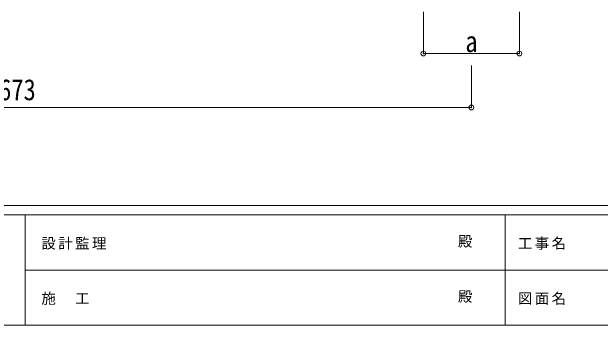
# Model space of a CAD drawing. Units: millimetres at full size, sheet at 1:40; details may follow other scales. Extents: x -11243 to 11243, y -7760 to 7760.
# Drawn here: x -4710 to 193, y -7760 to -5144 of the extents above; entities that cross this region are included whole.
import ezdxf
from ezdxf.enums import TextEntityAlignment as Align

# ---------------------------------------------------------------- set-up
doc = ezdxf.new("R2010")
doc.units = ezdxf.units.MM
doc.header["$LTSCALE"] = 40
doc.header["$PDMODE"] = 32
doc.header["$PDSIZE"] = 40
doc.layers.add('0-6_OTH_LINE', color=6, linetype='Continuous', lineweight=9)
doc.layers.add('F-0_240', color=7, linetype='Continuous', lineweight=9)
doc.styles.add('ＭＳ ゴシック', font='')
doc.styles.get('ＭＳ ゴシック').set_extended_font_data('MS Gothic')

msp = doc.modelspace()

# ---------------------------------------------------------------- linework, layer by layer
at = {"layer": '0-6_OTH_LINE'}
for p, q in [((-1280.76, -5493.12), (-1280.76, -5144.12)), ((-480.76, -5493.12), (-480.76, -5144.12)), ((-480.76, -5493.12), (-1280.76, -5493.12)), ((-880.76, -5943.12), (-880.76, -5593.12)), ((-8553.76, -5943.12), (-880.76, -5943.12))]:
    msp.add_line(p, q, dxfattribs=at)
for p in [(-1280.76, -5493.12), (-480.76, -5493.12), (-880.76, -5943.12)]:
    msp.add_point(p, dxfattribs=at)
at = {"layer": 'F-0_240', "color": 5}
for p, q in [((-11242.74, -6760), (10677.26, -6760)), ((-11242.74, -6840), (7121.58, -6840)), ((-4598.42, -6840), (-4598.42, -7760)), ((-598.42, -6840), (-598.42, -7760)), ((-4598.42, -7300), (3601.58, -7300)), ((-11242.74, -7760), (10677.26, -7760))]:
    msp.add_line(p, q, dxfattribs=at)

# ---------------------------------------------------------------- texts
at = {"layer": '0-6_OTH_LINE', "color": 7, "style": 'ＭＳ ゴシック', "width": 0.85}
for s, p in [('a', (-930.76, -5533.12)), ('7673', (-4917.26, -5935.12))]:
    msp.add_text(s, height=176, dxfattribs=at).set_placement(p, align=Align.BOTTOM_LEFT)
at = {"layer": 'F-0_240', "style": 'ＭＳ ゴシック'}
for p in [(-992.7, -7130), (-992.7, -7590)]:
    msp.add_text('殿', height=87.98, dxfattribs=at).set_placement(p, align=Align.BOTTOM_LEFT)
at = {"layer": 'F-0_240', "char_height": 87.98, "attachment_point": 7, "style": 'ＭＳ ゴシック'}
for s, insert in [('\\T1.17;設計監理', (-4463.32, -7130)), ('\\T1.17;工事名', (-492.95, -7130)), ('\\T1.17;施\u3000工', (-4463.32, -7590)), ('\\T1.17;図面名', (-492.95, -7590))]:
    msp.add_mtext(s, dxfattribs=dict(at, insert=insert))

doc.saveas('drawing.dxf')
